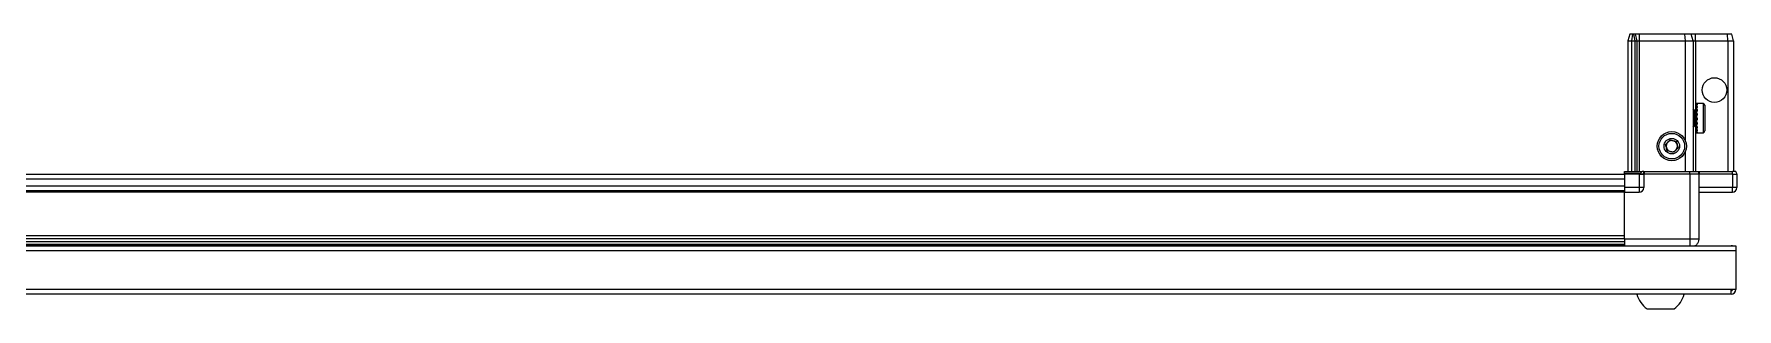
# Model space of a CAD drawing. Header units: millimetres. Extents: x 1132 to 6272, y -337 to 1933.
# Drawn here: x 2154 to 2912, y -337 to -214 of the extents above; entities that cross this region are included whole.
import ezdxf

# ---------------------------------------------------------------- set-up
doc = ezdxf.new("R2010")
doc.units = ezdxf.units.MM

msp = doc.modelspace()

# ---------------------------------------------------------------- linework, layer by layer
at = {"color": 7, "linetype": 'Continuous', "lineweight": 25}
for p, q in [((2864.79, -214.02), (2863.99, -217.02)), ((2863.99, -217.02), (2865.49, -217.02)), ((2863.99, -217.02), (2863.99, -275.32)), ((2865.94, -214.02), (2864.79, -214.02)), ((2865.94, -214.02), (2865.49, -217.02)), ((2865.49, -217.02), (2866.99, -217.02)), ((2865.49, -217.02), (2865.49, -275.32)), ((2866.44, -214.02), (2865.94, -214.02)), ((2866.44, -214.02), (2866.99, -217.02)), ((2867.18, -214.02), (2866.44, -214.02)), ((2866.99, -217.02), (2866.99, -275.32)), ((2866.99, -217.02), (2867.99, -217.02)), ((2867.18, -214.02), (2867.99, -217.02)), ((2868.99, -214.02), (2867.18, -214.02)), ((2867.99, -217.02), (2867.99, -275.32)), ((2867.99, -217.02), (2868.99, -217.02)), ((2889.16, -214.02), (2868.99, -214.02)), ((2868.99, -217.02), (2889.49, -217.02)), ((2889.16, -214.02), (2889.49, -217.02)), ((2892.18, -214.02), (2889.16, -214.02)), ((2889.49, -217.02), (2889.49, -261.52)), ((2889.49, -217.02), (2892.99, -217.02)), ((2892.99, -217.02), (2892.18, -214.02)), ((2893.99, -214.02), (2892.18, -214.02)), ((2892.99, -217.02), (2892.99, -275.32)), ((2892.99, -217.02), (2893.99, -217.02)), ((2908.33, -214.02), (2893.99, -214.02)), ((2893.99, -217.02), (2908.49, -217.02)), ((2908.49, -217.02), (2908.33, -214.02)), ((2910.18, -214.02), (2908.33, -214.02)), ((2908.49, -217.02), (2908.49, -275.32)), ((2908.49, -217.02), (2910.99, -217.02)), ((2910.99, -217.02), (2910.18, -214.02)), ((2910.99, -217.02), (2910.99, -275.32)), ((2893.02, -247.52), (2892.99, -247.52)), ((2893.5, -248.21), (2893.02, -247.52)), ((2893.02, -247.52), (2893.02, -255.52)), ((2893.99, -247.52), (2893.5, -248.21)), ((2893.5, -248.21), (2893.5, -254.83)), ((2893.99, -247.52), (2893.99, -255.52)), ((2894.49, -247.12), (2894.39, -247.12)), ((2894.39, -247.12), (2894.39, -255.92)), ((2897.39, -245.02), (2894.49, -245.02)), ((2894.99, -245.02), (2894.49, -245.02)), ((2894.49, -245.02), (2894.49, -245.07)), ((2894.49, -245.07), (2894.49, -245.35)), ((2894.99, -245.07), (2894.49, -245.07)), ((2894.99, -245.35), (2894.49, -245.35)), ((2894.49, -245.35), (2894.49, -245.63)), ((2894.99, -245.63), (2894.49, -245.63)), ((2894.49, -245.63), (2894.49, -246.29)), ((2894.99, -246.29), (2894.49, -246.29)), ((2894.49, -246.29), (2894.49, -246.76)), ((2894.49, -246.76), (2894.49, -247.74)), ((2894.99, -246.76), (2894.49, -246.76)), ((2894.99, -247.74), (2894.49, -247.74)), ((2894.49, -247.74), (2894.49, -248.36)), ((2894.49, -248.36), (2894.49, -249.56)), ((2894.99, -248.36), (2894.49, -248.36)), ((2894.99, -249.56), (2894.49, -249.56)), ((2894.49, -249.56), (2894.49, -250.19)), ((2894.99, -245.07), (2894.99, -245.02)), ((2894.99, -245.63), (2894.99, -245.35)), ((2894.99, -246.76), (2894.99, -246.29)), ((2894.99, -248.36), (2894.99, -247.74)), ((2894.99, -250.27), (2894.99, -249.56)), ((2898.19, -245.82), (2898.19, -257.22)), ((2892.99, -255.52), (2893.02, -255.52)), ((2893.02, -255.52), (2893.5, -254.83)), ((2893.5, -254.83), (2893.99, -255.52)), ((2894.39, -255.92), (2894.49, -255.92)), ((2894.99, -250.19), (2894.49, -250.19)), ((2894.49, -250.27), (2894.49, -251.57)), ((2894.99, -250.27), (2894.49, -250.27)), ((2894.99, -251.57), (2894.49, -251.57)), ((2894.99, -252.05), (2894.49, -252.05)), ((2894.49, -252.05), (2894.49, -252.31)), ((2894.49, -252.31), (2894.49, -253.58)), ((2894.99, -252.31), (2894.49, -252.31)), ((2894.99, -253.58), (2894.49, -253.58)), ((2894.49, -253.58), (2894.49, -254.26)), ((2894.49, -254.26), (2894.49, -255.38)), ((2894.99, -254.26), (2894.49, -254.26)), ((2894.99, -255.38), (2894.49, -255.38)), ((2894.49, -255.38), (2894.49, -255.95)), ((2894.49, -255.95), (2894.49, -256.81)), ((2894.99, -255.95), (2894.49, -255.95)), ((2894.99, -256.81), (2894.49, -256.81)), ((2894.49, -256.81), (2894.49, -257.2)), ((2894.49, -257.2), (2894.49, -257.72)), ((2894.99, -257.2), (2894.49, -257.2)), ((2894.99, -257.72), (2894.49, -257.72)), ((2894.49, -257.72), (2894.49, -257.9)), ((2894.99, -252.31), (2894.99, -251.57)), ((2894.99, -254.26), (2894.99, -253.58)), ((2894.99, -255.95), (2894.99, -255.38)), ((2894.99, -257.2), (2894.99, -256.81)), ((2894.99, -257.9), (2894.99, -257.72)), ((2894.49, -257.9), (2894.49, -258.02)), ((2894.99, -257.9), (2894.49, -257.9)), ((2894.49, -258.02), (2897.39, -258.02)), ((2889.49, -266.52), (2889.49, -275.32)), ((2862.49, -276.67), (2122.49, -276.67)), ((2862.49, -275.32), (2870.31, -275.32)), ((2862.49, -276.19), (2862.49, -275.32)), ((2868.99, -276.19), (2862.49, -276.19)), ((2862.49, -276.52), (2862.49, -276.19)), ((2868.99, -276.52), (2862.49, -276.52)), ((2862.49, -276.52), (2862.49, -282.52)), ((2868.99, -276.52), (2870.99, -276.52)), ((2870.99, -276.52), (2868.99, -276.52)), ((2870.99, -275.32), (2870.31, -275.32)), ((2870.99, -276.52), (2870.99, -275.32)), ((2870.99, -275.32), (2871.19, -275.32)), ((2871.19, -276.52), (2870.99, -276.52)), ((2870.99, -276.52), (2870.99, -282.52)), ((2871.19, -275.32), (2891.49, -275.32)), ((2891.49, -276.52), (2871.19, -276.52)), ((2891.49, -275.32), (2895.49, -275.32)), ((2895.49, -276.52), (2891.49, -276.52)), ((2895.49, -276.52), (2895.49, -275.32)), ((2895.49, -275.32), (2895.69, -275.32)), ((2895.69, -276.52), (2895.49, -276.52)), ((2895.49, -276.52), (2895.49, -305.52)), ((2895.69, -275.32), (2910.49, -275.32)), ((2910.49, -276.52), (2895.69, -276.52)), ((2911.99, -275.32), (2910.49, -275.32)), ((2910.49, -276.52), (2912.49, -276.52)), ((2912.49, -276.19), (2911.99, -275.32)), ((2912.49, -276.19), (2911.99, -275.32)), ((2912.49, -276.52), (2912.49, -276.19)), ((2912.49, -276.52), (2912.49, -276.19)), ((2912.49, -276.52), (2912.49, -276.52)), ((2912.49, -276.52), (2912.49, -282.52)), ((2862.49, -283.87), (2122.49, -283.87)), ((2862.49, -282.52), (2862.49, -284.52)), ((2862.49, -284.52), (2868.99, -284.52)), ((2862.49, -305.52), (2862.49, -284.52)), ((2895.49, -284.52), (2910.49, -284.52)), ((1312.99, -308.52), (2911.99, -308.52)), ((1362.49, -306.54), (2862.49, -306.54)), ((1362.49, -306.58), (2862.49, -306.58)), ((2836.37, -308.37), (1388.61, -308.37)), ((2830.99, -308.52), (2830.99, -308.37)), ((2831.16, -308.52), (2831.16, -308.37)), ((2831.37, -308.52), (2831.37, -308.37)), ((2831.93, -308.52), (2831.93, -308.37)), ((2832.35, -308.52), (2832.35, -308.37)), ((2833.25, -308.52), (2833.25, -308.37)), ((2833.83, -308.52), (2833.83, -308.37)), ((2834.98, -308.52), (2834.98, -308.37)), ((2835.67, -308.52), (2835.67, -308.37)), ((2836.95, -308.37), (2836.37, -308.37)), ((2836.95, -308.52), (2836.95, -308.37)), ((2836.96, -308.37), (2836.95, -308.37)), ((2837.69, -308.37), (2836.96, -308.37)), ((2837.13, -308.52), (2837.13, -308.37)), ((2837.63, -308.52), (2837.63, -308.37)), ((2837.69, -308.52), (2837.69, -308.37)), ((2838.61, -308.37), (2837.69, -308.37)), ((2837.69, -308.37), (2837.69, -308.37)), ((2862.49, -308.37), (2838.61, -308.37)), ((2838.98, -308.52), (2838.98, -308.37)), ((2839.69, -308.52), (2839.69, -308.37)), ((2840.86, -308.52), (2840.86, -308.37)), ((2841.47, -308.52), (2841.47, -308.37)), ((2842.41, -308.52), (2842.41, -308.37)), ((2842.86, -308.52), (2842.86, -308.37)), ((2843.48, -308.52), (2843.48, -308.37)), ((2843.73, -308.52), (2843.73, -308.37)), ((2843.97, -308.52), (2843.97, -308.37)), ((2843.99, -308.52), (2843.99, -308.37)), ((2896.99, -308.42), (2896.99, -308.52)), ((2896.99, -308.42), (2909.89, -308.42)), ((2911.99, -308.52), (2911.99, -310.62)), ((2911.99, -310.62), (2911.99, -327.92)), ((2909.89, -330.02), (1315.09, -330.02)), ((2911.99, -327.92), (2909.89, -327.92)), ((2909.89, -330.02), (2909.89, -327.92)), ((2872.49, -336.62), (2884.49, -336.62))]:
    msp.add_line(p, q, dxfattribs=at)
at = {"color": 8, "linetype": 'Continuous', "lineweight": 18}
for p, q in [((2868.99, -214.02), (2868.99, -217.02)), ((2868.99, -217.02), (2868.99, -275.32)), ((2893.99, -217.02), (2893.99, -214.02)), ((2893.99, -217.02), (2893.99, -247.52)), ((2897.39, -245.02), (2897.39, -258.02)), ((2893.99, -255.52), (2893.99, -275.32)), ((2862.49, -278.67), (2122.49, -278.67)), ((2868.99, -276.52), (2868.99, -276.19)), ((2868.99, -276.52), (2868.99, -282.52)), ((2871.19, -275.32), (2871.19, -276.52)), ((2891.49, -276.52), (2891.49, -275.32)), ((2891.49, -276.52), (2891.49, -305.52)), ((2895.69, -275.32), (2895.69, -276.52)), ((2910.49, -276.52), (2910.49, -275.32)), ((2910.49, -276.52), (2910.49, -282.52)), ((2862.49, -281.87), (2122.49, -281.87)), ((2862.49, -284.52), (2122.49, -284.52)), ((2868.99, -282.52), (2862.49, -282.52)), ((2868.99, -282.52), (2868.99, -284.52)), ((2870.99, -282.52), (2868.99, -282.52)), ((2910.49, -282.52), (2895.49, -282.52)), ((2910.49, -284.52), (2910.49, -282.52)), ((2912.49, -282.52), (2910.49, -282.52)), ((2911.99, -310.62), (1312.99, -310.62)), ((1362.49, -303.92), (2862.49, -303.92)), ((2862.49, -305.34), (1362.49, -305.34)), ((1362.49, -307.78), (2862.49, -307.78)), ((2891.49, -305.52), (2862.49, -305.52)), ((2909.89, -308.52), (2909.89, -308.42)), ((2909.89, -327.92), (1315.09, -327.92))]:
    msp.add_line(p, q, dxfattribs=at)
at = {"color": 7, "linetype": 'Continuous', "lineweight": 25, "flags": 128}
msp.add_lwpolyline([(2910.53, -308.52), (2910.3, -308.46), (2909.89, -308.42)], dxfattribs=at)
at = {"color": 7, "linetype": 'Continuous', "lineweight": 25}
for centre, radius in [((2902.49, -239.02), 5.5), ((2883.49, -264.02), 6.5), ((2883.49, -264.02), 3.46)]:
    msp.add_circle(centre, radius, dxfattribs=at)
at = {"color": 8, "linetype": 'Continuous', "lineweight": 18}
msp.add_circle((2883.49, -264.02), 5.7, dxfattribs=at)
at = {"color": 7, "linetype": 'Continuous', "lineweight": 25}
for centre, radius, start, end in [((2893.99, -247.12), 0.4, 270, 360), ((2897.39, -245.82), 0.8, 360, 90), ((2893.99, -255.92), 0.4, 0, 90), ((2897.39, -257.22), 0.8, 270, 0), ((2883.49, -264.02), 2.5, 134.67671, 194.67671), ((2883.49, -264.02), 2.5, 194.67671, 254.67671), ((2883.49, -264.02), 2.5, 74.67671, 134.67671), ((2883.49, -264.02), 2.5, 14.67671, 74.67671), ((2883.49, -264.02), 2.5, 314.67671, 14.67671), ((2883.49, -264.02), 2.5, 254.67671, 314.67671), ((2868.99, -282.52), 2, 270, 0), ((2910.49, -282.52), 2, 270, 0), ((2879.51, -327), 11.91, 194.70035, 233.8734), ((2877.46, -327), 11.91, 306.1266, 345.29965), ((2909.89, -327.92), 2.1, 270, 0), ((2909.89, -327.92), 0.6, 270, 0)]:
    msp.add_arc(centre, radius, start, end, dxfattribs=at)
msp.add_ellipse((2868.99, -272.72), major_axis=(0, 3.46), ratio=0.57735, start_param=3.141593, end_param=3.864327, dxfattribs=at)
for points, knots in [([(2880.7, -263.26), (2881.07, -262.89), (2881.76, -262.22), (2882.44, -261.54), (2882.76, -261.23)], [0, 0, 0, 0, 0.534686, 1, 1, 1, 1]), ([(2881.44, -266.05), (2881.35, -265.72), (2881.14, -264.92), (2880.89, -263.96), (2880.74, -263.38), (2880.7, -263.26)], [0, 0, 0, 0, 0.362901, 0.866875, 1, 1, 1, 1]), ([(2882.76, -261.23), (2883.25, -261.36), (2884.18, -261.62), (2885.11, -261.87), (2885.54, -261.99)], [0, 0, 0, 0, 0.5346859, 1, 1, 1, 1]), ([(2886.27, -264.78), (2885.91, -265.15), (2885.22, -265.82), (2884.54, -266.5), (2884.22, -266.81)], [0, 0, 0, 0, 0.534686, 1, 1, 1, 1]), ([(2885.54, -261.99), (2885.57, -262.11), (2885.72, -262.69), (2885.98, -263.65), (2886.19, -264.45), (2886.27, -264.78)], [0, 0, 0, 0, 0.1331247, 0.6370994, 1, 1, 1, 1]), ([(2884.22, -266.81), (2883.72, -266.68), (2882.79, -266.42), (2881.87, -266.17), (2881.44, -266.05)], [0, 0, 0, 0, 0.534686, 1, 1, 1, 1]), ([(2862.49, -305.52), (2862.49, -305.92), (2862.49, -306.71), (2862.49, -307.72), (2862.49, -308.35), (2862.49, -308.51), (2862.49, -308.52)], [0, 0, 0, 0, 0.32552, 0.65104, 0.97656, 1, 1, 1, 1]), ([(2895.49, -305.52), (2895.44, -305.96), (2895.37, -306.64), (2894.93, -307.45), (2894.48, -308.01), (2894.07, -308.37), (2893.81, -308.5), (2893.77, -308.52)], [0, 0, 0, 0, 0.363018, 0.558438, 0.758004, 0.95757, 1, 1, 1, 1])]:
    msp.add_open_spline(points, degree=3, knots=knots, dxfattribs=at)
at = {"color": 8, "linetype": 'Continuous', "lineweight": 18}
msp.add_open_spline([(2891.49, -305.52), (2891.49, -305.96), (2891.49, -306.64), (2891.49, -307.45), (2891.49, -308.01), (2891.49, -308.37), (2891.49, -308.5), (2891.49, -308.52)], degree=3, knots=[0, 0, 0, 0, 0.363018, 0.558438, 0.758004, 0.95757, 1, 1, 1, 1], dxfattribs=at)
msp.add_open_spline([(2895.49, -305.52), (2895.43, -305.52), (2895.31, -305.52), (2894.38, -305.52), (2893.06, -305.52), (2892.01, -305.52), (2891.49, -305.52)], degree=3, dxfattribs=at)

doc.saveas('drawing.dxf')
